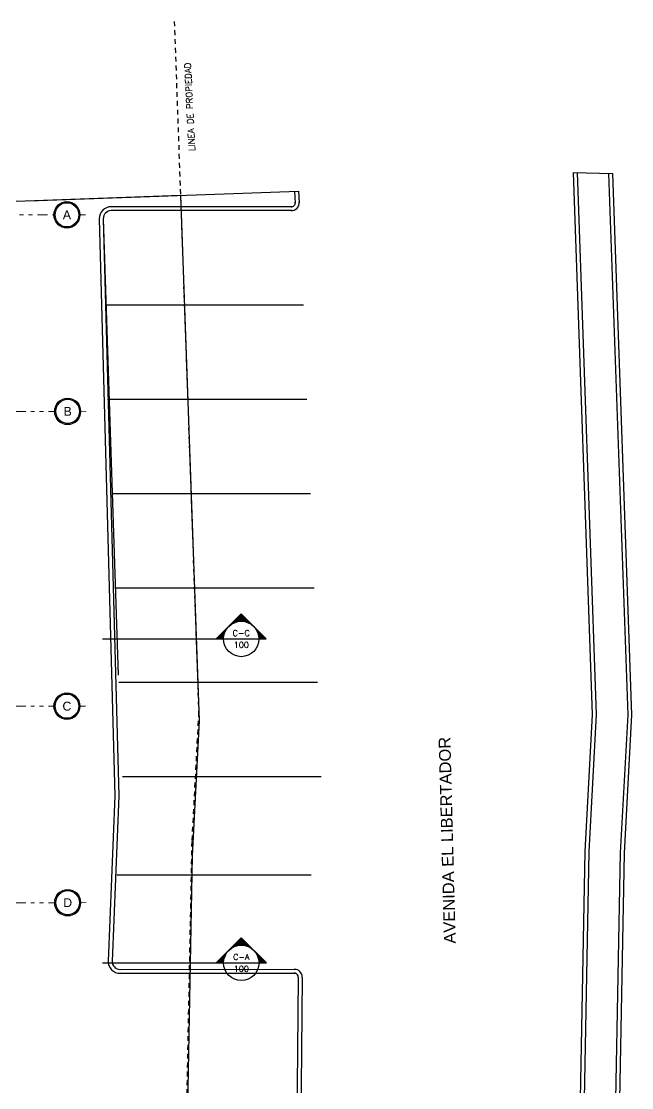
# Model space of a CAD drawing. Header units: millimetres. Extents: x 2056 to 4470, y 1400 to 3101.
# Drawn here: x 2184.34 to 2199.86, y 1528.61 to 1555.74 of the extents above; entities that cross this region are included whole.
import ezdxf
from ezdxf.enums import TextEntityAlignment as Align

# ---------------------------------------------------------------- set-up
doc = ezdxf.new("R2010")
doc.units = ezdxf.units.MM
doc.linetypes.add('DIVIDE', pattern=[31.75, 12.7, -6.35, 0, -6.35, 0, -6.35])
doc.linetypes.add('HIDDEN2', pattern=[0.1875, 0.125, -0.0625])
for name, color, linetype in [('0-PROYECCION', 8, 'HIDDEN2'), ('A-252', 252, 'Continuous'), ('A-253', 253, 'Continuous'), ('A-ANNO-DIMS-GRID', 195, 'Continuous'), ('A-ANNO-SYMB', 195, 'Continuous'), ('A-ANNO-TEXT', 190, 'Continuous'), ('A-FLOR', 8, 'Continuous'), ('A-GRID-COLS', 75, 'DIVIDE')]:
    doc.layers.add(name, color=color, linetype=linetype)
doc.styles.add('ARIAL', font='arial.ttf')
doc.styles.add('NUEVO', font='SIMPLEX')
doc.styles.add('ROMAN', font='arial.ttf')
doc.styles.add('ROMANS', font='romans')

# ---------------------------------------------------------------- blocks, each defined once
blk = doc.blocks.new('*X12')
at = {"color": 0}
for p, q in [((6.79292, 13.82038), (6.79617, 13.82038)), ((6.79305, 13.8205), (6.79604, 13.8205)), ((6.79317, 13.82062), (6.79592, 13.82062)), ((6.7933, 13.82075), (6.79579, 13.82075)), ((6.79342, 13.82087), (6.79567, 13.82087)), ((6.79355, 13.821), (6.79554, 13.821)), ((6.79367, 13.82113), (6.79542, 13.82113)), ((6.7938, 13.82125), (6.79529, 13.82125)), ((6.79392, 13.82137), (6.79517, 13.82137)), ((6.79405, 13.8215), (6.79504, 13.8215)), ((6.79417, 13.82162), (6.79492, 13.82162)), ((6.7943, 13.82175), (6.79479, 13.82175)), ((6.78905, 13.8165), (6.78918, 13.8165)), ((6.78917, 13.81663), (6.78936, 13.81663)), ((6.7893, 13.81675), (6.78954, 13.81675)), ((6.78942, 13.81687), (6.78973, 13.81687)), ((6.78955, 13.817), (6.78993, 13.817)), ((6.78967, 13.81713), (6.79015, 13.81713)), ((6.7898, 13.81725), (6.79038, 13.81725)), ((6.78992, 13.81738), (6.79063, 13.81738)), ((6.79005, 13.8175), (6.7909, 13.8175)), ((6.79017, 13.81762), (6.7912, 13.81762)), ((6.7903, 13.81775), (6.79153, 13.81775)), ((6.79042, 13.81788), (6.79191, 13.81788)), ((6.79055, 13.818), (6.79236, 13.818)), ((6.79067, 13.81813), (6.79293, 13.81813)), ((6.7908, 13.81825), (6.79394, 13.81825)), ((6.79092, 13.81837), (6.79817, 13.81837)), ((6.79105, 13.8185), (6.79804, 13.8185)), ((6.79117, 13.81863), (6.79792, 13.81863)), ((6.7913, 13.81875), (6.79779, 13.81875)), ((6.79142, 13.81888), (6.79767, 13.81888)), ((6.79155, 13.819), (6.79754, 13.819)), ((6.79167, 13.81912), (6.79742, 13.81912)), ((6.7918, 13.81925), (6.79729, 13.81925)), ((6.79192, 13.81938), (6.79717, 13.81938)), ((6.79205, 13.8195), (6.79704, 13.8195)), ((6.79217, 13.81963), (6.79692, 13.81963)), ((6.7923, 13.81975), (6.79679, 13.81975)), ((6.79242, 13.81987), (6.79667, 13.81987)), ((6.79255, 13.82), (6.79654, 13.82)), ((6.79267, 13.82013), (6.79642, 13.82013)), ((6.7928, 13.82025), (6.79629, 13.82025)), ((6.79514, 13.81825), (6.79829, 13.81825)), ((6.79615, 13.81813), (6.79842, 13.81813)), ((6.79673, 13.818), (6.79854, 13.818)), ((6.79718, 13.81788), (6.79867, 13.81788)), ((6.79756, 13.81775), (6.79879, 13.81775)), ((6.79789, 13.81762), (6.79892, 13.81762)), ((6.79819, 13.8175), (6.79904, 13.8175)), ((6.79846, 13.81738), (6.79917, 13.81738)), ((6.79871, 13.81725), (6.79929, 13.81725)), ((6.79894, 13.81713), (6.79942, 13.81713)), ((6.79915, 13.817), (6.79954, 13.817)), ((6.79936, 13.81687), (6.79967, 13.81687)), ((6.79955, 13.81675), (6.79979, 13.81675)), ((6.79973, 13.81663), (6.79992, 13.81663)), ((6.7999, 13.8165), (6.80004, 13.8165)), ((6.78205, 13.8095), (6.78555, 13.8095)), ((6.78217, 13.80963), (6.78555, 13.80963)), ((6.7823, 13.80975), (6.78556, 13.80975)), ((6.78242, 13.80987), (6.78556, 13.80987)), ((6.78255, 13.81), (6.78557, 13.81)), ((6.78267, 13.81012), (6.78558, 13.81012)), ((6.7828, 13.81025), (6.7856, 13.81025)), ((6.78292, 13.81038), (6.78561, 13.81038)), ((6.78305, 13.8105), (6.78563, 13.8105)), ((6.78317, 13.81062), (6.78565, 13.81062)), ((6.7833, 13.81075), (6.78567, 13.81075)), ((6.78342, 13.81087), (6.78569, 13.81087)), ((6.78355, 13.811), (6.78571, 13.811)), ((6.78367, 13.81113), (6.78574, 13.81113)), ((6.7838, 13.81125), (6.78576, 13.81125)), ((6.78392, 13.81137), (6.78579, 13.81137)), ((6.78405, 13.8115), (6.78582, 13.8115)), ((6.78417, 13.81162), (6.78586, 13.81162)), ((6.7843, 13.81175), (6.78589, 13.81175)), ((6.78442, 13.81188), (6.78593, 13.81188)), ((6.78455, 13.812), (6.78597, 13.812)), ((6.78467, 13.81212), (6.78601, 13.81212)), ((6.7848, 13.81225), (6.78605, 13.81225)), ((6.78492, 13.81237), (6.7861, 13.81237)), ((6.78505, 13.8125), (6.78614, 13.8125)), ((6.78517, 13.81263), (6.78619, 13.81263)), ((6.7853, 13.81275), (6.78624, 13.81275)), ((6.78542, 13.81288), (6.7863, 13.81288)), ((6.78555, 13.813), (6.78635, 13.813)), ((6.78567, 13.81312), (6.78641, 13.81312)), ((6.7858, 13.81325), (6.78647, 13.81325)), ((6.78592, 13.81338), (6.78653, 13.81338)), ((6.78605, 13.8135), (6.7866, 13.8135)), ((6.78617, 13.81363), (6.78667, 13.81363)), ((6.7863, 13.81375), (6.78674, 13.81375)), ((6.78642, 13.81387), (6.78681, 13.81387)), ((6.78655, 13.814), (6.78689, 13.814)), ((6.78667, 13.81413), (6.78697, 13.81413)), ((6.7868, 13.81425), (6.78705, 13.81425)), ((6.78692, 13.81438), (6.78713, 13.81438)), ((6.78705, 13.8145), (6.78722, 13.8145)), ((6.78717, 13.81462), (6.78731, 13.81462)), ((6.80178, 13.81462), (6.80192, 13.81462)), ((6.80187, 13.8145), (6.80204, 13.8145)), ((6.80196, 13.81438), (6.80217, 13.81438)), ((6.80204, 13.81425), (6.80229, 13.81425)), ((6.80212, 13.81413), (6.80242, 13.81413)), ((6.8022, 13.814), (6.80254, 13.814)), ((6.80228, 13.81387), (6.80267, 13.81387)), ((6.80235, 13.81375), (6.80279, 13.81375)), ((6.80242, 13.81363), (6.80292, 13.81363)), ((6.80249, 13.8135), (6.80304, 13.8135)), ((6.80255, 13.81338), (6.80317, 13.81338)), ((6.80262, 13.81325), (6.80329, 13.81325)), ((6.80268, 13.81312), (6.80342, 13.81312)), ((6.80273, 13.813), (6.80354, 13.813)), ((6.80279, 13.81288), (6.80367, 13.81288)), ((6.80284, 13.81275), (6.80379, 13.81275)), ((6.8029, 13.81263), (6.80392, 13.81263)), ((6.80294, 13.8125), (6.80404, 13.8125)), ((6.80299, 13.81237), (6.80417, 13.81237)), ((6.80304, 13.81225), (6.80429, 13.81225)), ((6.80308, 13.81212), (6.80442, 13.81212)), ((6.80312, 13.812), (6.80454, 13.812)), ((6.80316, 13.81188), (6.80467, 13.81188)), ((6.8032, 13.81175), (6.80479, 13.81175)), ((6.80323, 13.81162), (6.80492, 13.81162)), ((6.80326, 13.8115), (6.80504, 13.8115)), ((6.80329, 13.81137), (6.80517, 13.81137)), ((6.80332, 13.81125), (6.80529, 13.81125)), ((6.80335, 13.81113), (6.80542, 13.81113)), ((6.80338, 13.811), (6.80554, 13.811)), ((6.8034, 13.81087), (6.80567, 13.81087)), ((6.80342, 13.81075), (6.80579, 13.81075)), ((6.80344, 13.81062), (6.80592, 13.81062)), ((6.80346, 13.8105), (6.80604, 13.8105)), ((6.80348, 13.81038), (6.80617, 13.81038)), ((6.80349, 13.81025), (6.80629, 13.81025)), ((6.8035, 13.81012), (6.80642, 13.81012)), ((6.80351, 13.81), (6.80654, 13.81)), ((6.80352, 13.80987), (6.80667, 13.80987)), ((6.80353, 13.80975), (6.80679, 13.80975)), ((6.80354, 13.80963), (6.80692, 13.80963)), ((6.80354, 13.8095), (6.80704, 13.8095))]:
    blk.add_line(p, q, dxfattribs=at)
blk = doc.blocks.new('C-IN1')
at = {"color": 0, "linetype": 'Continuous'}
for p, q in [((0.02891, 0), (0.03527, 0.00636)), ((0.04164, 0), (0.03527, 0.00636)), ((0.02891, 0), (0.04164, 0))]:
    blk.add_line(p, q, dxfattribs=at)
at = {"color": 0}
blk.add_line((0, 0), (0.02891, 0), dxfattribs=at)
at = {"color": 0, "linetype": 'Continuous'}
blk.add_circle((0.03527, 0), 0.0045, dxfattribs=at)
at = {"color": 0, "linetype": 'Continuous', "xscale": -0.5, "yscale": 0.5, "zscale": 0.5}
blk.add_blockref('*X12', (3.43254, -6.90464), dxfattribs=at)
at = {"color": 124, "linetype": 'Continuous', "style": 'NUEVO', "flags": 4}
for tag, p in [('CORTE', (0.03527, 0.0015)), ('PLANO', (0.03527, -0.0015))]:
    blk.add_attdef(tag, text='', height=0.0015, dxfattribs=at).set_placement(p, align=Align.MIDDLE_CENTER)
blk = doc.blocks.new('lote')
at = {"layer": '0-PROYECCION'}
blk.add_lwpolyline([(33.218, 54.648), (33.822, 37.077), (33.643, 33.78), (33.511, 27.369), (33.195, 12.053)], dxfattribs=at)
at = {"layer": 'A-252'}
blk.add_lwpolyline([(-0.375, 49.905), (7.108, 49.863), (10.408, 50.016), (15.054, 49.898), (25.409, 49.965), (28.021, 50.037), (33.37, 50.224), (33.837, 36.855), (33.651, 33.418), (33.389, 19.765), (33.242, 13.607), (28.462, 13.306), (24.689, 13.069), (16.727, 12.496), (9.254, 12.098), (2.53, 11.676)], dxfattribs=at)
at = {"layer": 'A-FLOR'}
for points in [[(43.355, 50.791), (43.829, 37.005), (43.64, 33.515), (43.51, 27.222), (43.243, 14.304)], [(43.454, 50.794), (43.929, 37.004), (43.739, 33.512), (43.61, 27.22), (43.343, 14.302)], [(43.355, 50.791), (44.354, 50.77)], [(44.256, 50.767), (44.73, 36.996), (44.539, 33.482), (44.409, 27.204), (44.143, 14.286)], [(44.356, 50.77), (44.83, 36.995), (44.639, 33.478), (44.509, 27.202), (44.243, 14.284)], [(29.516, 50.089), (36.368, 50.329), (36.389, 50.028)], [(36.268, 50.325), (36.268, 50.325), (36.289, 50.022)], [(31.407, 49.629), (31.778, 38.015)], [(31.484, 47.433), (36.493, 47.429)], [(31.511, 45.033), (36.582, 45.029)], [(31.63, 42.633), (36.67, 42.629)], [(31.707, 40.233), (36.758, 40.229)], [(31.795, 37.833), (36.846, 37.829)], [(31.884, 35.433), (36.935, 35.428)], [(31.691, 34.945), (31.517, 30.742)], [(31.791, 34.943), (31.617, 30.74)], [(31.737, 32.933), (36.677, 32.929)], [(31.808, 30.53), (36.297, 30.528)], [(31.808, 30.43), (36.297, 30.428)], [(36.348, 30.323), (36.281, 23.858)], [(36.448, 30.321), (36.381, 23.856)]]:
    blk.add_lwpolyline(points, dxfattribs=at)
for points in [[(36.203, 49.929), (31.607, 49.933, 0.415962), (31.307, 49.626), (31.691, 34.945)], [(36.175, 49.829, 0.474985), (36.387, 50.056)], [(36.182, 49.929, 0.474985), (36.288, 50.042, 0.474985)], [(36.202, 49.829), (31.607, 49.833, 0.414214), (31.407, 49.629), (31.791, 34.948)]]:
    blk.add_lwpolyline(points, format="xyb", dxfattribs=at)
for centre, radius, start, end in [((31.816, 30.73), 0.3, 176.9744, 272.0539), ((31.816, 30.73), 0.2, 176.9744, 272.0539), ((36.248, 30.329), 0.2, 357.5992, 89.95), ((36.248, 30.329), 0.1, 357.5992, 89.95)]:
    blk.add_arc(centre, radius, start, end, dxfattribs=at)
at = {"layer": 'A-ANNO-TEXT'}
for s, height, rotation, style, p in [('LINEA DE PROPIEDAD', 0.16, 92.8214, 'ROMANS', (33.744, 51.352, -1.049)), ('AVENIDA EL LIBERTADOR', 0.3, 91.4568, 'ARIAL', (40.354, 31.18, -1.049))]:
    blk.add_text(s, height=height, rotation=rotation, dxfattribs=dict(at, style=style)).set_placement(p)
blk = doc.blocks.new('EJE LETRA')
at = {"const_width": 0.06}
blk.add_lwpolyline([(2.068, 0), (1.7, 0)], dxfattribs=at)
at = {"linetype": 'Continuous', "lineweight": 9}
for radius in [0.9, 0.85, 0.8]:
    blk.add_circle((0.8, 0), radius, dxfattribs=at)
at = {"lineweight": 9, "style": 'ROMAN'}
blk.add_attdef('A', (0.601, -0.273), '', height=0.6, dxfattribs=at)
blk = doc.blocks.new('EJES 2 P')
at = {"layer": 'A-GRID-COLS', "lineweight": 9, "ltscale": 0.02}
for points in [[(-0.633, 36.551), (24.846, 36.551)], [(-0.352, 31.551), (24.846, 31.551)], [(-0.352, 24.051), (24.846, 24.051)], [(-0.351, 19.051), (24.847, 19.051)]]:
    blk.add_lwpolyline(points, dxfattribs=at)
at = {"layer": 'A-ANNO-DIMS-GRID'}
ref = blk.add_blockref('EJE LETRA', (24.865, 36.551), dxfattribs=dict(at, xscale=0.375, yscale=0.3749999850988388, zscale=0.375))
ref.add_attrib('A', 'A', dxfattribs={"layer": '0', "lineweight": 9, "height": 0.225, "style": 'ROMAN'}).set_placement((25.165, 36.551), align=Align.MIDDLE_CENTER)
ref = blk.add_blockref('EJE LETRA', (24.884, 31.551), dxfattribs=dict(at, xscale=0.375, yscale=0.3749999850988388, zscale=0.375))
ref.add_attrib('A', 'B', dxfattribs={"layer": '0', "lineweight": 9, "height": 0.225, "style": 'ROMAN'}).set_placement((25.184, 31.551), align=Align.MIDDLE_CENTER)
ref = blk.add_blockref('EJE LETRA', (24.865, 24.051), dxfattribs=dict(at, xscale=0.375, yscale=0.3749999850988388, zscale=0.375))
ref.add_attrib('A', 'C', dxfattribs={"layer": '0', "lineweight": 9, "height": 0.225, "style": 'ROMAN'}).set_placement((25.165, 24.051), align=Align.MIDDLE_CENTER)
ref = blk.add_blockref('EJE LETRA', (24.884, 19.051), dxfattribs=dict(at, xscale=0.375, yscale=0.3749999850988388, zscale=0.375))
ref.add_attrib('A', 'D', dxfattribs={"layer": '0', "lineweight": 9, "height": 0.225, "style": 'ROMAN'}).set_placement((25.184, 19.051), align=Align.MIDDLE_CENTER)

msp = doc.modelspace()

# ---------------------------------------------------------------- block references
at = {"layer": 'A-253', "rotation": 0.05004741709467889}
msp.add_blockref('lote', (2155.059, 1501.062), dxfattribs=at)
at = {"layer": 'A-ANNO-DIMS-GRID'}
msp.add_blockref('EJES 2 P', (2160.334, 1514.265), dxfattribs=at)
at = {"layer": 'A-ANNO-SYMB'}
ref = msp.add_blockref('C-IN1', (2186.404, 1540.025), dxfattribs=dict(at, xscale=100, yscale=100, zscale=100))
ref.add_attrib('CORTE', 'C-C', dxfattribs={"layer": '0', "color": 0, "linetype": 'Continuous', "height": 0.15, "style": 'NUEVO', "flags": 4}).set_placement((2189.931, 1540.175), align=Align.MIDDLE_CENTER)
ref.add_attrib('PLANO', '100', dxfattribs={"layer": '0', "color": 0, "linetype": 'Continuous', "height": 0.15, "style": 'NUEVO', "flags": 4}).set_placement((2189.931, 1539.875), align=Align.MIDDLE_CENTER)
ref = msp.add_blockref('C-IN1', (2186.406, 1531.784), dxfattribs=dict(at, xscale=100, yscale=100, zscale=100))
ref.add_attrib('CORTE', 'C-A', dxfattribs={"layer": '0', "color": 0, "linetype": 'Continuous', "height": 0.15, "style": 'NUEVO', "flags": 4}).set_placement((2189.933, 1531.934), align=Align.MIDDLE_CENTER)
ref.add_attrib('PLANO', '100', dxfattribs={"layer": '0', "color": 0, "linetype": 'Continuous', "height": 0.15, "style": 'NUEVO', "flags": 4}).set_placement((2189.933, 1531.634), align=Align.MIDDLE_CENTER)

doc.saveas('drawing.dxf')
